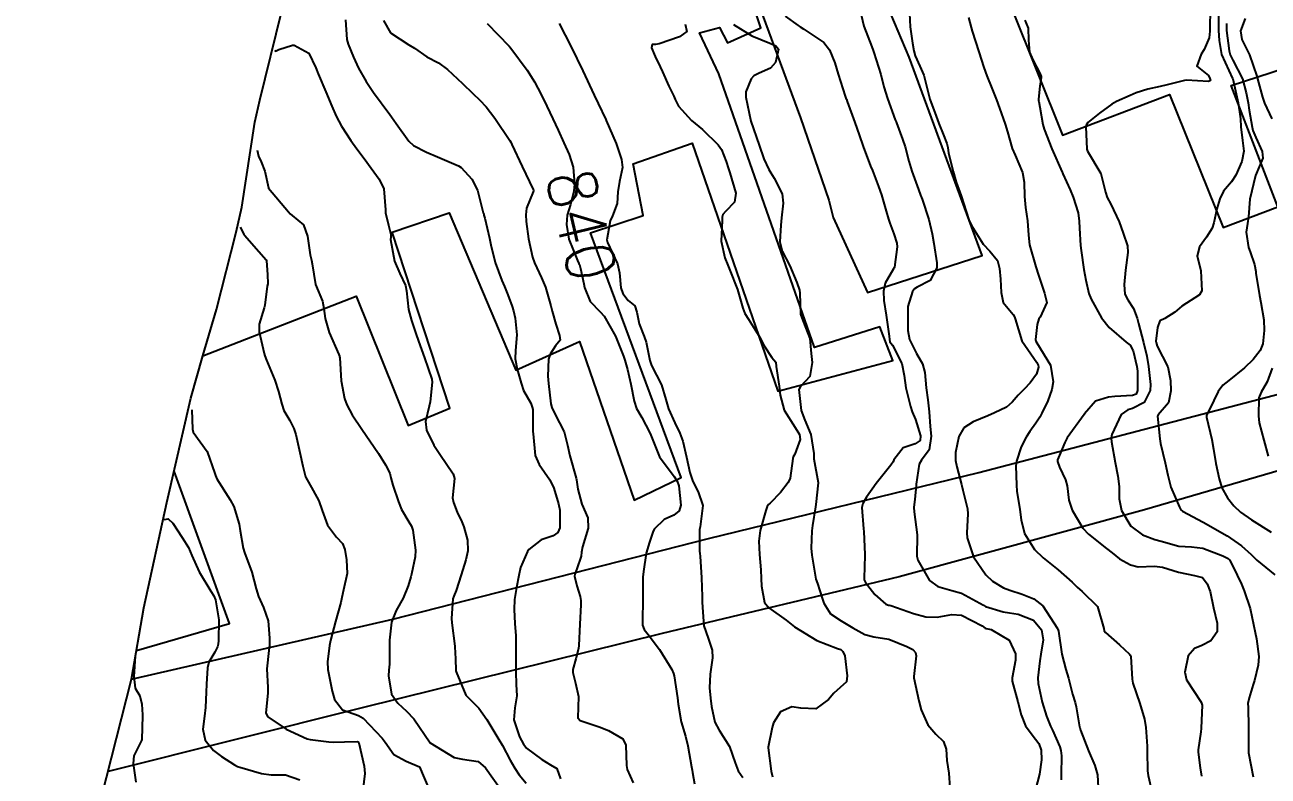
# Model space of a CAD drawing. Header units: metres. Extents: x 307586 to 320046, y 7427249 to 7434250.
# Drawn here: x 318699.3 to 318802.7, y 7429374.3 to 7429436.8 of the extents above; entities that cross this region are included whole.
import ezdxf
from ezdxf.enums import TextEntityAlignment as Align

# ---------------------------------------------------------------- set-up
doc = ezdxf.new("R2010")
doc.units = ezdxf.units.M
doc.header["$MEASUREMENT"] = 0
for name, color, linetype in [('Area', 45, 'Continuous'), ('Cotas', 45, 'Continuous'), ('Curvas de Nivel 1m', 11, 'Continuous'), ('Curvas de Nivel 5m', 15, 'Continuous'), ('Edificações', 30, 'Continuous'), ('Vias Primárias', 230, 'Continuous')]:
    doc.layers.add(name, color=color, linetype=linetype)
doc.styles.add('Style-STANDARD', font='STANDARD.shx')

msp = doc.modelspace()

# ---------------------------------------------------------------- linework, layer by layer
at = {"layer": 'Area'}
msp.add_polyline3d([(318699.34, 7429326.35, 845.84), (318700.26, 7429334.67, 848.67), (318700.64, 7429336.87, 848.39), (318701.17, 7429342.65, 848.93), (318701.38, 7429347.12, 849.29), (318701.58, 7429354.78, 849.63), (318702.94, 7429359.88, 851.38), (318703.01, 7429360.17, 852.07), (318703.66, 7429364.51, 851.07), (318708.21, 7429382.4, 847.55), (318709.23, 7429388.32, 849.96), (318711.14, 7429397.08, 846.24), (318713.14, 7429405.75, 845.92), (318714.12, 7429409.28, 845.94), (318715.28, 7429413.13, 847.58), (318716.9, 7429419.54, 847.11), (318717.36, 7429421.63, 846.94), (318718.46, 7429428.7, 846.98), (318718.88, 7429430.51, 845.83), (318720.68, 7429437.84, 845.06)], dxfattribs=at)
at = {"layer": 'Curvas de Nivel 1m', "flags": 128}
for points, elevation in [([(318762.53, 7429437.5), (318763.61, 7429436.73), (318763.76, 7429436.62), (318764.07, 7429436.42), (318765.74, 7429435.3), (318766.22, 7429434.7), (318766.64, 7429433.61), (318766.92, 7429432.69), (318767.52, 7429430.85), (318767.57, 7429430.68), (318767.61, 7429430.6), (318767.68, 7429430.4), (318768.31, 7429428.67), (318768.67, 7429427.65), (318769.02, 7429426.67), (318769.62, 7429425.04), (318769.77, 7429424.66), (318770.29, 7429423.34), (318770.52, 7429422.65), (318770.92, 7429421.29), (318771.11, 7429420.64), (318771.22, 7429420.3), (318771.55, 7429419.41), (318771.8, 7429418.63), (318771.83, 7429418.33), (318771.61, 7429416.63), (318771.58, 7429416.58), (318771.52, 7429416.51), (318770.84, 7429415.31), (318770.7, 7429414.64), (318770.73, 7429413.88), (318770.92, 7429412.64), (318771.18, 7429410.9), (318771.19, 7429410.63), (318771.23, 7429410.43), (318771.44, 7429410.15), (318772.21, 7429408.62), (318772.42, 7429407.62), (318772.54, 7429406.62), (318772.93, 7429405.06), (318773.09, 7429404.61), (318773.37, 7429403.98), (318773.78, 7429402.61), (318773.74, 7429402.22), (318773.34, 7429401.95), (318772.34, 7429401.62), (318771.56, 7429400.63), (318771.49, 7429400.46), (318771.32, 7429400.17), (318770.09, 7429398.65), (318769.29, 7429397.53), (318768.97, 7429396.98), (318768.91, 7429396.66), (318769.04, 7429394.88), (318769.06, 7429394.66), (318769.15, 7429392.75), (318769.15, 7429392.66), (318769.08, 7429390.78), (318769.09, 7429390.66), (318769.2, 7429390.42), (318769.97, 7429389.42), (318770.88, 7429388.63), (318771.1, 7429388.55), (318771.18, 7429388.53), (318771.3, 7429388.51), (318773.18, 7429387.86), (318774.21, 7429387.56), (318775.17, 7429387.54), (318776.37, 7429387.77), (318777.17, 7429387.7), (318778.89, 7429386.82), (318779.16, 7429386.62), (318779.22, 7429386.6), (318779.64, 7429386.53), (318781.15, 7429385.64), (318781.67, 7429384.5), (318781.68, 7429383.96), (318781.38, 7429382.51), (318781.39, 7429382.22), (318781.85, 7429380.5), (318782.14, 7429379.43), (318782.5, 7429378.5), (318783.06, 7429377.77), (318783.6, 7429377.04), (318783.79, 7429376.48), (318783.82, 7429375.69), (318783.66, 7429374.48), (318783.19, 7429372.68)], 836), ([(318772.87, 7429437.72), (318772.92, 7429436.62), (318773.11, 7429435.25), (318773.21, 7429434.62), (318773.32, 7429434.21), (318773.72, 7429433.34), (318774.04, 7429432.61), (318774.16, 7429432.15), (318774.56, 7429430.6), (318775.07, 7429429.2), (318775.3, 7429428.59), (318775.65, 7429427.7), (318775.97, 7429426.91), (318776.04, 7429426.58), (318776.11, 7429426.11), (318776.48, 7429424.58), (318776.74, 7429423.7), (318777.14, 7429422.57), (318777.57, 7429421.26), (318777.8, 7429420.56), (318778, 7429420.11), (318778.97, 7429418.55), (318779.54, 7429417.96), (318780.18, 7429417.18), (318780.34, 7429416.53), (318780.41, 7429415.63), (318780.48, 7429414.53), (318780.65, 7429413.69), (318781.47, 7429412.7), (318781.59, 7429412.51), (318781.63, 7429412.35), (318782.2, 7429410.5), (318783.43, 7429408.7), (318783.56, 7429408.49), (318783.58, 7429408.33), (318783.42, 7429407.75), (318782.88, 7429407.03), (318782.38, 7429406.5), (318781.9, 7429406), (318781.39, 7429405.41), (318780.91, 7429404.99), (318779.91, 7429404.53), (318779.37, 7429404.27), (318778.14, 7429403.78), (318777.36, 7429403.27), (318776.97, 7429402.57), (318776.68, 7429401.22), (318776.69, 7429400.57), (318776.79, 7429400.04), (318777.17, 7429398.56), (318777.2, 7429398.46), (318777.3, 7429398.1), (318777.67, 7429396.56), (318777.7, 7429396.13), (318777.63, 7429394.56), (318777.66, 7429394.14), (318778.18, 7429392.55), (318779.21, 7429391.05), (318779.77, 7429390.53), (318780.67, 7429389.99), (318781.2, 7429389.78), (318782.23, 7429389.46), (318783.19, 7429389.06), (318783.95, 7429388.48), (318785.16, 7429386.6), (318785.2, 7429386.51), (318785.22, 7429386.47), (318785.24, 7429386.39), (318785.52, 7429384.46), (318785.86, 7429383.2), (318786.08, 7429382.46), (318786.4, 7429381.14), (318786.62, 7429380.45), (318786.72, 7429380.09), (318787, 7429378.44), (318787.01, 7429378.38), (318787.06, 7429378.16), (318787.74, 7429376.43), (318788.26, 7429375.2), (318788.48, 7429374.43), (318788.57, 7429372.85)], 834), ([(318797.84, 7429438.26), (318797.83, 7429436.32), (318797.83, 7429436.25), (318797.75, 7429435.69), (318797.35, 7429434.72), (318797.11, 7429434.33), (318796.73, 7429433.34), (318797.72, 7429432.56), (318797.83, 7429432.32), (318797.87, 7429432.16), (318797.71, 7429432.07), (318795.89, 7429432.17), (318795.71, 7429432.15), (318794.27, 7429431.8), (318793.7, 7429431.65), (318792.67, 7429431.42), (318791.69, 7429431.12), (318791.19, 7429430.91), (318790.07, 7429430.42), (318789.68, 7429430.2), (318788.66, 7429429.44), (318787.67, 7429428.65), (318787.53, 7429428.44), (318787.51, 7429428.29), (318787.59, 7429426.44), (318787.64, 7429426.28), (318788.77, 7429424.43), (318789.15, 7429422.87), (318789.29, 7429422.42), (318789.58, 7429421.87), (318790.28, 7429420.41), (318790.61, 7429419.46), (318790.97, 7429418.4), (318791.01, 7429417.87), (318790.82, 7429416.4), (318790.71, 7429415.2), (318790.76, 7429414.4), (318791, 7429413.91), (318791.48, 7429413.19), (318791.79, 7429412.39), (318791.9, 7429411.95), (318792.31, 7429410.38), (318792.58, 7429409.23), (318792.72, 7429408.38), (318792.89, 7429406.89), (318792.86, 7429406.38), (318792.37, 7429405.4), (318791.38, 7429404.88), (318791, 7429404.78), (318790.44, 7429404.4), (318789.66, 7429402.72), (318789.61, 7429402.42), (318789.65, 7429402.11), (318789.95, 7429400.41), (318790.18, 7429399.27), (318790.27, 7429398.41), (318790.27, 7429397.38), (318790.48, 7429396.4), (318791.26, 7429395.1), (318792.21, 7429394.38), (318793.25, 7429394), (318793.77, 7429393.85), (318795.24, 7429393.45), (318796.3, 7429393.39), (318797.24, 7429393.29), (318798.89, 7429392.65), (318799.23, 7429392.48), (318799.34, 7429392.41), (318799.44, 7429392.3), (318799.73, 7429391.78), (318800.44, 7429390.28), (318800.66, 7429389.74), (318801.18, 7429388.27), (318801.58, 7429386.27), (318801.69, 7429385.73), (318801.88, 7429384.26), (318801.84, 7429383.55), (318801.53, 7429382.27), (318801.43, 7429381.95), (318801.09, 7429380.85), (318800.98, 7429380.37), (318800.98, 7429380.27), (318800.99, 7429380.18), (318801.03, 7429378.27), (318801.03, 7429378.24), (318801.04, 7429376.27), (318801.41, 7429374.27)], 831), ([(318726, 7429437.19), (318726.11, 7429435.56), (318726.2, 7429435.18), (318726.65, 7429434.1), (318727.08, 7429433.17), (318727.7, 7429432.07), (318728.31, 7429431.15), (318729.66, 7429429.33), (318729.8, 7429429.14), (318730.2, 7429428.59), (318731.25, 7429427.12), (318731.63, 7429426.76), (318732.73, 7429426.21), (318733.62, 7429425.8), (318735.39, 7429425.07), (318735.61, 7429424.92), (318736.49, 7429423.95), (318736.97, 7429423.05), (318737.44, 7429421.16), (318737.47, 7429421.04), (318737.49, 7429420.97), (318737.56, 7429420.71), (318737.96, 7429419.04), (318738.06, 7429418.5), (318738.43, 7429417.03), (318738.98, 7429415.54), (318739.2, 7429415.02), (318739.49, 7429414.35), (318739.85, 7429413.38), (318739.95, 7429413.01), (318740.08, 7429412.4), (318740.23, 7429411.01), (318740.12, 7429409.7), (318740.08, 7429409.01), (318740.25, 7429408.17), (318740.58, 7429407), (318740.77, 7429406.38), (318741.38, 7429405.33), (318741.51, 7429404.99), (318741.55, 7429404.81), (318741.56, 7429402.99), (318741.57, 7429402.77), (318741.75, 7429400.99), (318742.08, 7429400.22), (318742.97, 7429398.97), (318743.29, 7429398.27), (318743.68, 7429396.97), (318743.79, 7429396.45), (318743.8, 7429394.96), (318743.63, 7429394.58), (318743.25, 7429394.31), (318742.25, 7429393.97), (318741.23, 7429393.17), (318741.11, 7429392.99), (318740.54, 7429391.68), (318740.38, 7429391), (318740.2, 7429390.01), (318740.03, 7429389.01), (318740, 7429388.18), (318740.06, 7429387.01), (318740.13, 7429385.99), (318740.14, 7429385), (318740.15, 7429384.03), (318740.13, 7429383), (318740.16, 7429381.94), (318740.23, 7429381), (318740.07, 7429380), (318739.98, 7429379.01), (318740.45, 7429377.59), (318740.79, 7429376.99), (318740.88, 7429376.84), (318741.03, 7429376.66), (318742.29, 7429375.71), (318743.02, 7429375.28), (318743.55, 7429374.96), (318743.86, 7429374.11)], 842), ([(318729.14, 7429437.15), (318729.74, 7429436.11), (318731.26, 7429435.12), (318731.73, 7429434.84), (318732.74, 7429434.12), (318733.72, 7429433.61), (318734.45, 7429433.08), (318735.7, 7429431.9), (318736.57, 7429431.06), (318737.14, 7429430.51), (318737.67, 7429429.96), (318738.41, 7429429.03), (318739.64, 7429427.18), (318739.72, 7429427.02), (318739.81, 7429426.84), (318740.68, 7429425.01), (318741.59, 7429423.09), (318741.62, 7429423.03), (318741.63, 7429423), (318741.62, 7429422.98), (318741.59, 7429422.9), (318741.04, 7429421.53), (318740.96, 7429421), (318741, 7429420.44), (318741.19, 7429419), (318741.52, 7429417.47), (318741.69, 7429416.99), (318742.28, 7429415.76), (318742.6, 7429414.98), (318743.05, 7429413.41), (318743.15, 7429412.97), (318743.46, 7429411.89), (318743.78, 7429410.97), (318743.83, 7429410.57), (318743.43, 7429410.11), (318743, 7429409.41), (318742.86, 7429408.98), (318742.8, 7429407.58), (318742.87, 7429406.98), (318743.06, 7429405.29), (318743.13, 7429404.97), (318743.37, 7429404.45), (318744.17, 7429402.96), (318744.45, 7429401.84), (318744.63, 7429400.96), (318745.16, 7429399.1), (318745.19, 7429398.95), (318745.29, 7429398.17), (318745.64, 7429396.94), (318746.14, 7429395.81), (318746.16, 7429394.94), (318745.69, 7429393.4), (318745.6, 7429392.94), (318745.57, 7429392.6), (318745.21, 7429391.57), (318745.04, 7429391.11), (318745.02, 7429390.95), (318745.2, 7429390.16), (318745.49, 7429389.25), (318745.54, 7429388.94), (318745.55, 7429388.58), (318745.47, 7429386.95), (318745.39, 7429385.2), (318745.35, 7429384.95), (318745.12, 7429384.07), (318744.89, 7429383.18), (318744.89, 7429382.95), (318745.1, 7429382.06), (318745.34, 7429380.95), (318745.3, 7429379.18), (318745.48, 7429378.94), (318747.06, 7429378.42), (318747.83, 7429378.13), (318749.04, 7429377.42), (318749.29, 7429376.9), (318749.33, 7429375.21), (318749.4, 7429374.89), (318749.88, 7429373.76)], 841), ([(318743.75, 7429436.89), (318744.74, 7429434.96), (318745.71, 7429432.95), (318746.66, 7429430.94), (318746.99, 7429430.25), (318747.62, 7429428.92), (318747.66, 7429428.83), (318748.47, 7429426.91), (318748.93, 7429425.6), (318749.01, 7429424.91), (318748.76, 7429423.75), (318748.63, 7429422.91), (318748.56, 7429421.93), (318748.17, 7429420.91), (318747.99, 7429420.49), (318747.7, 7429418.92), (318747.77, 7429418.69), (318748.58, 7429416.91), (318748.75, 7429416.16), (318748.86, 7429414.91), (318749.03, 7429414.44), (318749.48, 7429413.87), (318750.02, 7429413.43), (318750.21, 7429412.89), (318750.4, 7429411.94), (318750.82, 7429410.88), (318750.97, 7429410.41), (318751.28, 7429408.87), (318751.42, 7429408.46), (318752.24, 7429406.86), (318752.61, 7429405.63), (318752.84, 7429404.86), (318753.36, 7429403.7), (318753.78, 7429402.85), (318754.02, 7429402.17), (318754.33, 7429400.84), (318754.59, 7429399.56), (318754.85, 7429398.83), (318755.29, 7429397.96), (318755.68, 7429396.82), (318755.46, 7429395.04), (318755.42, 7429394.83), (318755.42, 7429393.02), (318755.43, 7429392.83), (318755.45, 7429392.61), (318755.56, 7429390.82), (318755.63, 7429389.27), (318755.64, 7429388.82), (318755.65, 7429388.35), (318755.77, 7429386.82), (318756.12, 7429385.79), (318756.46, 7429384.81), (318756.48, 7429384.17), (318756.29, 7429382.81), (318756.25, 7429381.66), (318756.32, 7429380.81), (318756.4, 7429380.13), (318756.69, 7429378.81), (318757.05, 7429378.16), (318757.91, 7429376.79), (318758.36, 7429375.44), (318758.61, 7429374.78), (318759.01, 7429374.21)], 839), ([(318754.21, 7429436.85), (318754.35, 7429436.24), (318753.74, 7429435.78), (318752.05, 7429435.19), (318751.74, 7429435.15), (318751.46, 7429435.16), (318751.43, 7429434.88), (318751.73, 7429434.16), (318752.13, 7429433.29), (318752.32, 7429432.87), (318752.87, 7429431.69), (318753.26, 7429430.86), (318753.39, 7429430.57), (318753.67, 7429430.03), (318754.74, 7429428.84), (318755.65, 7429428.08), (318756.96, 7429426.81), (318757.23, 7429426.41), (318757.62, 7429425.42), (318757.81, 7429424.8), (318757.92, 7429424.48), (318758.43, 7429422.79), (318758.32, 7429422.05), (318757.57, 7429421.26), (318757.35, 7429421.02), (318757.3, 7429420.8), (318757.28, 7429420.52), (318757.22, 7429418.8), (318757.52, 7429417.42), (318757.75, 7429416.8), (318757.92, 7429416.39), (318758.56, 7429414.79), (318759.02, 7429413.24), (318759.17, 7429412.78), (318759.47, 7429412.31), (318760.46, 7429410.76), (318760.78, 7429410.1), (318761.43, 7429409.14), (318761.75, 7429408.75), (318761.79, 7429408.38), (318762.03, 7429406.74), (318762.12, 7429406.01), (318762.44, 7429404.74), (318763.36, 7429403.32), (318763.72, 7429402.73), (318763.76, 7429402.31), (318763.33, 7429401.09), (318763.2, 7429400.86), (318763.15, 7429400.73), (318762.93, 7429399.11), (318762.78, 7429398.74), (318762.14, 7429397.9), (318761.28, 7429397.03), (318761.13, 7429396.9), (318761.03, 7429396.75), (318760.93, 7429396.41), (318760.45, 7429394.76), (318760.33, 7429393.85), (318760.38, 7429392.76), (318760.51, 7429391.47), (318760.54, 7429390.76), (318760.55, 7429390.11), (318760.82, 7429388.76), (318761.18, 7429388.33), (318762.62, 7429387.28), (318763.15, 7429386.85), (318763.31, 7429386.73), (318765.15, 7429385.6), (318766.88, 7429384.94), (318767.14, 7429384.85), (318767.33, 7429384.68), (318767.49, 7429384.32), (318767.69, 7429382.67), (318767.61, 7429382.17), (318767.1, 7429381.69), (318766.56, 7429381.22), (318766.13, 7429380.69), (318765.08, 7429379.92), (318763.83, 7429379.97), (318763.08, 7429380.09), (318762.15, 7429379.66), (318761.56, 7429378.75), (318761.44, 7429378.36), (318761.1, 7429376.75), (318761.1, 7429376.68), (318761.37, 7429374.75), (318761.48, 7429374.28)], 838), ([(318758.23, 7429436.8), (318759.75, 7429435.88), (318761.25, 7429435.25), (318761.74, 7429435.03), (318761.96, 7429434.76), (318761.72, 7429433.66), (318761.3, 7429433.18), (318760.37, 7429432.77), (318759.93, 7429432.55), (318759.71, 7429432.3), (318759.26, 7429431.22), (318759.27, 7429430.78), (318759.66, 7429428.78), (318760.37, 7429426.77), (318760.76, 7429425.63), (318761.18, 7429424.76), (318761.34, 7429424.48), (318761.61, 7429424.04), (318762.28, 7429422.74), (318762.35, 7429421.97), (318762.22, 7429420.74), (318762.17, 7429420.13), (318762.07, 7429418.74), (318762.29, 7429417.98), (318762.92, 7429416.74), (318763.5, 7429415.36), (318763.72, 7429414.73), (318763.74, 7429414.47), (318763.79, 7429412.73), (318764, 7429412.19), (318764.58, 7429410.72), (318764.7, 7429409.45), (318764.76, 7429408.72), (318764.57, 7429407.56), (318763.8, 7429406.73), (318763.65, 7429406.47), (318763.85, 7429404.73), (318764.15, 7429403.93), (318764.65, 7429402.72), (318764.9, 7429401.14), (318764.92, 7429400.71), (318765.28, 7429398.73), (318765.28, 7429398.71), (318765.08, 7429396.92), (318765.05, 7429396.71), (318764.8, 7429395.17), (318764.75, 7429394.72), (318764.68, 7429393.27), (318764.74, 7429392.71), (318765.04, 7429390.88), (318765.08, 7429390.71), (318765.2, 7429390.34), (318765.61, 7429389.12), (318765.74, 7429388.7), (318766.29, 7429387.81), (318767.17, 7429387.23), (318768.14, 7429386.67), (318769.15, 7429386.09), (318769.89, 7429385.91), (318771.15, 7429385.71), (318772.65, 7429385.1), (318773.14, 7429384.85), (318773.35, 7429384.61), (318773.42, 7429384.32), (318773.21, 7429382.61), (318773.22, 7429382.5), (318773.63, 7429380.6), (318773.83, 7429379.85), (318774.39, 7429378.6), (318775.06, 7429377.83), (318775.68, 7429377.21), (318775.91, 7429376.58), (318775.97, 7429375.63), (318776.13, 7429374.57), (318776.22, 7429373.35)], 837), ([(318777.77, 7429437.4), (318777.97, 7429436.56), (318778.06, 7429436.25), (318778.61, 7429434.55), (318779.03, 7429433.24), (318779.28, 7429432.54), (318779.7, 7429431.52), (318780.1, 7429430.54), (318780.35, 7429429.86), (318780.82, 7429428.53), (318781.01, 7429427.88), (318781.4, 7429426.51), (318781.63, 7429425.96), (318782.25, 7429424.5), (318782.4, 7429423.71), (318782.41, 7429422.5), (318782.49, 7429421.59), (318782.66, 7429420.5), (318782.75, 7429419.3), (318782.84, 7429418.5), (318783.36, 7429416.66), (318783.41, 7429416.49), (318783.52, 7429416.15), (318784.09, 7429414.48), (318784.28, 7429413.69), (318783.73, 7429412.49), (318783.61, 7429412.35), (318783.46, 7429411.87), (318783.32, 7429410.62), (318783.35, 7429410.49), (318783.44, 7429410.35), (318784.59, 7429408.48), (318784.79, 7429407.1), (318784.68, 7429406.48), (318784.35, 7429405.52), (318783.85, 7429404.49), (318783.68, 7429404.17), (318783.36, 7429403.67), (318782.86, 7429402.99), (318782.55, 7429402.5), (318782.14, 7429401.7), (318781.74, 7429400.51), (318781.69, 7429400.13), (318781.74, 7429398.51), (318781.78, 7429398.03), (318782.03, 7429396.5), (318782.14, 7429395.63), (318782.41, 7429394.5), (318783.24, 7429393.16), (318783.97, 7429392.48), (318785.22, 7429391.49), (318786.38, 7429390.45), (318786.79, 7429390.04), (318787.2, 7429389.67), (318788.47, 7429388.43), (318789, 7429386.59), (318789.05, 7429386.42), (318789.16, 7429386.27), (318790.3, 7429385.25), (318791.13, 7429384.48), (318791.2, 7429384.39), (318791.24, 7429384.28), (318791.36, 7429382.39), (318791.43, 7429382.06), (318791.99, 7429380.38), (318792.39, 7429379.06), (318792.5, 7429378.38), (318792.6, 7429376.82), (318792.62, 7429376.37), (318792.63, 7429374.76), (318792.69, 7429374.37), (318793, 7429373.04)], 833), ([(318782.44, 7429437.18), (318782.71, 7429436.51), (318782.75, 7429435.5), (318782.84, 7429434.5), (318783.1, 7429433.88), (318783.72, 7429432.71), (318783.8, 7429432.49), (318783.81, 7429432.39), (318783.7, 7429431.68), (318783.57, 7429430.6), (318783.59, 7429430.49), (318783.6, 7429430.41), (318783.68, 7429429.94), (318783.94, 7429428.49), (318784.05, 7429428.1), (318784.68, 7429426.48), (318785.55, 7429424.54), (318785.58, 7429424.47), (318785.61, 7429424.4), (318786.21, 7429423.07), (318786.46, 7429422.46), (318786.88, 7429421.14), (318786.97, 7429420.45), (318786.98, 7429419.87), (318787.07, 7429418.45), (318787.12, 7429418.03), (318787.36, 7429416.44), (318787.51, 7429415.56), (318787.77, 7429414.44), (318787.96, 7429413.97), (318788.82, 7429412.43), (318789.46, 7429411.63), (318790.87, 7429410.4), (318791.19, 7429410.15), (318791.44, 7429409.68), (318791.76, 7429408.39), (318791.8, 7429408), (318791.82, 7429406.39), (318791.7, 7429406.08), (318791.4, 7429405.96), (318789.92, 7429405.89), (318789.39, 7429405.84), (318788.32, 7429405.5), (318787.4, 7429404.44), (318787.39, 7429404.42), (318787.37, 7429404.39), (318785.97, 7429402.46), (318785.76, 7429402.06), (318785.33, 7429401), (318785.17, 7429400.62), (318785.16, 7429400.47), (318785.32, 7429400), (318785.82, 7429398.97), (318785.96, 7429398.46), (318786.11, 7429397.28), (318786.37, 7429396.45), (318787.26, 7429394.94), (318787.73, 7429394.44), (318789.24, 7429393.25), (318789.71, 7429392.89), (318790.32, 7429392.4), (318791.23, 7429391.88), (318791.87, 7429391.74), (318793.22, 7429391.79), (318793.89, 7429391.7), (318795.22, 7429391.29), (318796.53, 7429391.01), (318797.21, 7429390.83), (318797.59, 7429390.32), (318797.84, 7429389.67), (318798.13, 7429388.31), (318798.42, 7429387.05), (318798.43, 7429386.31), (318797.89, 7429385.57), (318797.15, 7429385.2), (318796.54, 7429384.93), (318796.03, 7429384.34), (318795.73, 7429382.96), (318795.89, 7429382.34), (318797.09, 7429380.49), (318797.16, 7429380.32), (318797.18, 7429380.22), (318797.11, 7429378.32), (318797.1, 7429378.28), (318797.06, 7429378), (318796.85, 7429376.52), (318796.85, 7429376.32), (318797.02, 7429375.02), (318797.12, 7429374.32)], 832), ([(318799.2, 7429436.88), (318799.19, 7429436.31), (318799.43, 7429434.61), (318799.51, 7429434.3), (318799.73, 7429433.84), (318800.54, 7429432.29), (318800.85, 7429431.14), (318800.99, 7429430.29), (318801.09, 7429429.7), (318801.34, 7429428.27), (318801.4, 7429428.01), (318801.65, 7429427.42), (318802.16, 7429426.26), (318802.21, 7429425.69), (318801.61, 7429424.27), (318801.15, 7429422.28), (318801.03, 7429420.82), (318800.95, 7429420.28), (318800.84, 7429419.56), (318801.04, 7429418.28), (318801.18, 7429417.92), (318801.53, 7429416.85), (318801.63, 7429416.27), (318801.65, 7429416.14), (318801.94, 7429414.27), (318802.06, 7429413.69), (318802.31, 7429412.26), (318802.34, 7429411.38), (318802.23, 7429410.26), (318802.01, 7429409.7), (318801.43, 7429408.97), (318800.71, 7429408.28), (318799.41, 7429407.22), (318798.89, 7429406.82), (318798.5, 7429406.31), (318798.15, 7429405.56), (318797.54, 7429404.32), (318797.53, 7429404.16), (318797.99, 7429402.31), (318798.13, 7429401.52), (318798.33, 7429400.31), (318798.58, 7429399.04), (318798.81, 7429398.3), (318799.29, 7429397.45), (318799.8, 7429396.81), (318800.36, 7429396.28), (318801.27, 7429395.63), (318802.91, 7429394.6)], 829), ([(318800.76, 7429437.31), (318800.36, 7429436.29), (318800.48, 7429435.57), (318801.12, 7429434.29), (318801.72, 7429432.52), (318801.77, 7429432.34), (318801.79, 7429432.28), (318802.19, 7429430.77), (318802.36, 7429430.27), (318802.96, 7429428.97)], 828), ([(318720.08, 7429434.66), (318720.17, 7429434.59), (318720.46, 7429434.72), (318721.58, 7429435.09), (318721.73, 7429435.09), (318722.94, 7429434.43), (318723.53, 7429433.21), (318723.71, 7429432.7), (318724.35, 7429431.2), (318724.86, 7429430.01), (318725.22, 7429429.19), (318725.65, 7429428.37), (318726.43, 7429427.18), (318726.94, 7429426.48), (318727.62, 7429425.55), (318727.91, 7429425.16), (318728.79, 7429423.96), (318729.18, 7429423.14), (318729.3, 7429421.41), (318729.32, 7429421.14), (318729.55, 7429420.12), (318729.75, 7429419.35), (318729.75, 7429419.14), (318729.74, 7429418.93), (318730.07, 7429417.13), (318730.49, 7429416.11), (318730.96, 7429415.12), (318731.05, 7429414.68), (318731.22, 7429413.11), (318731.46, 7429412.19), (318731.84, 7429411.11), (318732.05, 7429410.49), (318732.54, 7429409.1), (318733.16, 7429407.33), (318733.19, 7429407.09), (318733.02, 7429405.45), (318732.94, 7429405.09), (318732.63, 7429403.82), (318732.73, 7429403.1), (318733.33, 7429401.83), (318733.82, 7429401.08), (318734.93, 7429399.45), (318735.05, 7429399.07), (318734.88, 7429397.47), (318734.95, 7429397.07), (318735.26, 7429396.28), (318735.66, 7429395.47), (318735.82, 7429395.06), (318736.13, 7429393.94), (318736.15, 7429393.06), (318735.98, 7429392.3), (318735.61, 7429391.06), (318735.19, 7429389.76), (318734.98, 7429389.28), (318734.9, 7429389.07), (318734.81, 7429387.43), (318734.82, 7429387.07), (318735.07, 7429385.13), (318735.08, 7429385.07), (318735.12, 7429384.08), (318735.16, 7429383.11), (318735.17, 7429383.07), (318735.19, 7429382.99), (318735.98, 7429381.06), (318736.53, 7429380.5), (318737.07, 7429379.99), (318737.72, 7429379.03), (318738.81, 7429377.24), (318738.96, 7429377.02), (318739.03, 7429376.88), (318739.67, 7429375.66), (318740.05, 7429375), (318740.43, 7429374.43), (318741, 7429373.74)], 843), ([(318718.64, 7429426.36), (318718.77, 7429425.87), (318718.98, 7429425.38), (318719.28, 7429424.61), (318719.58, 7429423.24), (318719.59, 7429423.2), (318721.26, 7429421.24), (318721.4, 7429421.08), (318721.56, 7429420.94), (318722.5, 7429420.17), (318722.83, 7429419.22), (318723.06, 7429417.67), (318723.15, 7429417.21), (318723.21, 7429416.91), (318723.49, 7429415.21), (318724.08, 7429413.81), (318724.2, 7429413.2), (318724.29, 7429412.38), (318724.62, 7429411.2), (318725.42, 7429409.37), (318725.48, 7429409.25), (318725.5, 7429409.19), (318725.51, 7429409.1), (318725.62, 7429407.19), (318725.91, 7429405.71), (318726.1, 7429405.18), (318726.55, 7429404.36), (318727.35, 7429403.16), (318728.73, 7429401.15), (318729.31, 7429400.21), (318729.67, 7429399.5), (318729.76, 7429399.13), (318729.92, 7429398.51), (318730.4, 7429397.12), (318730.65, 7429396.5), (318731.26, 7429395.47), (318731.48, 7429395.11), (318731.58, 7429394.78), (318731.81, 7429393.1), (318731.77, 7429392.56), (318731.47, 7429391.11), (318731.42, 7429390.89), (318731.19, 7429390.16), (318730.77, 7429389.12), (318730.19, 7429388.1), (318729.8, 7429387.13), (318729.64, 7429385.64), (318729.65, 7429385.13), (318729.63, 7429383.64), (318729.59, 7429383.13), (318729.57, 7429382.67), (318729.82, 7429381.13), (318730.34, 7429380.39), (318731.07, 7429379.73), (318731.66, 7429379.1), (318733.03, 7429377.09), (318735.02, 7429375.89), (318735.7, 7429375.74), (318737.02, 7429375.54), (318737.61, 7429375.03), (318738.99, 7429373.1)], 844), ([(318802.99, 7429408.25), (318802.57, 7429407.1), (318802.09, 7429406.26), (318801.89, 7429405.77), (318801.85, 7429404.27), (318801.92, 7429403.71), (318802.31, 7429402.26), (318802.67, 7429400.92)], 828), ([(318713.23, 7429404.79), (318713.28, 7429403.16), (318713.34, 7429402.91), (318714.5, 7429401.32), (318715.13, 7429399.49), (318715.19, 7429399.31), (318715.3, 7429399.04), (318716.39, 7429397.29), (318716.71, 7429396.73), (318717.15, 7429395.28), (318717.24, 7429394.73), (318717.47, 7429393.28), (318717.59, 7429392.91), (318718.19, 7429391.27), (318718.56, 7429389.9), (318718.75, 7429389.26), (318719.17, 7429388.36), (318719.55, 7429387.25), (318719.68, 7429385.79), (318719.66, 7429385.25), (318719.61, 7429384.77), (318719.45, 7429383.25), (318719.52, 7429381.69), (318719.52, 7429381.25), (318719.37, 7429379.56), (318719.53, 7429379.25), (318721.05, 7429378.22), (318722.81, 7429377.43), (318723.04, 7429377.38), (318724.6, 7429377.19), (318725.03, 7429377.16), (318725.91, 7429377.18), (318726.99, 7429377.2), (318727.03, 7429377.19), (318727.07, 7429377.16), (318727.1, 7429377.09), (318727.55, 7429375.15), (318727.6, 7429374.56), (318727.44, 7429373.16)], 846), ([(318710.91, 7429395.67), (318711.26, 7429395.73), (318711.65, 7429395.35), (318712.42, 7429394.16), (318712.93, 7429393.33), (318713.22, 7429392.68), (318713.82, 7429391.32), (318714.8, 7429389.7), (318715.05, 7429389.31), (318715.18, 7429388.97), (318715.45, 7429387.31), (318715.42, 7429385.59), (318715.4, 7429385.31), (318715.35, 7429385.08), (318715.12, 7429384.64), (318714.64, 7429383.79), (318714.51, 7429383.32), (318714.44, 7429381.96), (318714.41, 7429381.32), (318714.35, 7429380.04), (318714.28, 7429379.32), (318714.12, 7429378.24), (318714.32, 7429377.32), (318715.02, 7429376.45), (318715.69, 7429375.97), (318716.75, 7429375.28), (318717.01, 7429375.14), (318717.21, 7429375.08), (318719, 7429374.55), (318719.81, 7429374.44), (318721, 7429374.43), (318722.19, 7429374.02)], 847), ([(318708.5, 7429384.31), (318708.41, 7429382.62), (318708.5, 7429381.64), (318708.89, 7429381.01), (318709.07, 7429380.32), (318709.11, 7429379.43), (318709.11, 7429379.38), (318709.11, 7429379.33), (318709.06, 7429377.38), (318709.03, 7429377.3), (318708.39, 7429376.01), (318708.34, 7429375.39), (318708.55, 7429373.82)], 848)]:
    msp.add_lwpolyline(points, dxfattribs=dict(at, elevation=elevation))
at = {"layer": 'Curvas de Nivel 5m', "flags": 128}
for points, elevation in [([(318768.83, 7429437.61), (318769.05, 7429436.67), (318769.74, 7429434.94), (318769.84, 7429434.66), (318769.9, 7429434.49), (318770.47, 7429432.65), (318770.73, 7429431.62), (318771.02, 7429430.65), (318771.67, 7429428.89), (318771.74, 7429428.71), (318771.77, 7429428.64), (318772.29, 7429427.27), (318772.49, 7429426.63), (318772.81, 7429425.44), (318773.06, 7429424.62), (318773.6, 7429423.1), (318773.78, 7429422.61), (318773.91, 7429422.29), (318774.46, 7429420.6), (318774.73, 7429419.42), (318774.89, 7429418.6), (318775.13, 7429416.99), (318775.12, 7429416.59), (318774.58, 7429415.53), (318773.5, 7429414.97), (318773.27, 7429414.84), (318773.1, 7429414.61), (318772.73, 7429413.37), (318772.71, 7429412.62), (318772.71, 7429411.36), (318772.85, 7429410.62), (318773.43, 7429409.47), (318773.94, 7429408.6), (318774.14, 7429407.88), (318774.25, 7429406.6), (318774.37, 7429405.62), (318774.49, 7429404.6), (318774.58, 7429403.38), (318774.65, 7429402.6), (318774.48, 7429401.46), (318773.86, 7429400.6), (318773.65, 7429400.27), (318773.42, 7429398.61), (318773.4, 7429398.51), (318773.29, 7429397.33), (318773.22, 7429396.68), (318773.22, 7429396.61), (318773.27, 7429396.08), (318773.47, 7429394.61), (318773.49, 7429394.37), (318773.48, 7429392.61), (318773.54, 7429392.29), (318774.52, 7429390.6), (318775.2, 7429390.1), (318776.38, 7429389.76), (318777.19, 7429389.53), (318779, 7429388.54), (318779.18, 7429388.44), (318780.64, 7429387.98), (318781.18, 7429387.89), (318781.89, 7429387.79), (318783.17, 7429387.29), (318783.84, 7429386.48), (318783.97, 7429385.66), (318783.77, 7429384.48), (318783.69, 7429383.92), (318783.53, 7429382.49), (318783.55, 7429382.04), (318783.88, 7429380.48), (318784.25, 7429379.3), (318784.59, 7429378.47), (318784.74, 7429378.15), (318785.05, 7429377.45), (318785.35, 7429376.76), (318785.44, 7429376.46), (318785.49, 7429376.01), (318785.45, 7429374.46), (318785.45, 7429374.01)], 835), ([(318798.55, 7429437.54), (318798.54, 7429436.31), (318798.58, 7429435.48), (318798.79, 7429434.31), (318799.71, 7429432.33), (318799.73, 7429432.3), (318799.74, 7429432.28), (318800.18, 7429430.3), (318800.36, 7429428.98), (318800.4, 7429428.29), (318800.52, 7429427.16), (318800.63, 7429426.29), (318800.49, 7429425.43), (318799.97, 7429424.29), (318799.61, 7429423.73), (318798.95, 7429422.95), (318798.65, 7429422.31), (318798.41, 7429421.48), (318798.14, 7429420.31), (318798, 7429419.87), (318797.55, 7429419.14), (318796.96, 7429418.33), (318796.77, 7429417.57), (318797.07, 7429416.33), (318797.16, 7429414.66), (318796.97, 7429414.33), (318795.48, 7429413.39), (318794.92, 7429412.91), (318794.07, 7429412.36), (318793.66, 7429412.18), (318793.46, 7429411.62), (318793.33, 7429410.48), (318793.35, 7429410.37), (318793.44, 7429410.07), (318794.33, 7429408.36), (318794.55, 7429407.22), (318794.59, 7429406.36), (318794.37, 7429405.37), (318793.53, 7429404.37), (318793.48, 7429404.26), (318793.67, 7429402.37), (318793.73, 7429401.98), (318794.11, 7429400.36), (318794.33, 7429399.35), (318794.59, 7429398.36), (318795.29, 7429396.7), (318795.41, 7429396.47), (318795.56, 7429396.35), (318797.27, 7429395.44), (318799.25, 7429394.3), (318800.44, 7429393.47), (318801.24, 7429392.74), (318801.72, 7429392.27), (318803.22, 7429391.06)], 830), ([(318737.75, 7429436.9), (318739.59, 7429435.02), (318739.73, 7429434.85), (318741.08, 7429433.01), (318741.7, 7429432.03), (318742.25, 7429430.99), (318742.72, 7429430.03), (318743.21, 7429428.98), (318743.65, 7429428.02), (318744.13, 7429426.97), (318744.58, 7429426), (318744.92, 7429424.96), (318745.02, 7429423.53), (318744.97, 7429422.96), (318744.68, 7429421.86), (318744.42, 7429420.96), (318744.34, 7429420.18), (318744.54, 7429418.96), (318745.27, 7429417.2), (318745.39, 7429416.95), (318745.42, 7429416.86), (318745.51, 7429416.52), (318745.79, 7429415.24), (318745.85, 7429414.94), (318746.32, 7429413.78), (318747.14, 7429412.92), (318747.47, 7429412.57), (318748.42, 7429410.91), (318749.08, 7429409.25), (318749.19, 7429408.9), (318749.41, 7429408.12), (318749.71, 7429406.9), (318749.97, 7429405.49), (318750.18, 7429404.89), (318750.61, 7429404.13), (318751.28, 7429402.87), (318751.35, 7429402.67), (318752.09, 7429400.86), (318753.31, 7429399.23), (318753.55, 7429398.85), (318753.68, 7429398.47), (318753.86, 7429396.84), (318753.73, 7429396.39), (318753.26, 7429396.03), (318752.47, 7429395.65), (318751.65, 7429394.87), (318751.52, 7429394.6), (318751.24, 7429393.79), (318750.98, 7429392.87), (318750.74, 7429391.35), (318750.7, 7429390.88), (318750.7, 7429390.38), (318750.69, 7429388.88), (318750.67, 7429387.37), (318750.67, 7429386.88), (318750.8, 7429386.53), (318751.15, 7429386.09), (318752.08, 7429384.86), (318753.12, 7429383.19), (318753.25, 7429382.85), (318753.29, 7429382.67), (318753.57, 7429380.85), (318753.63, 7429380.3), (318753.88, 7429378.84), (318754.23, 7429377.66), (318754.45, 7429376.84), (318754.75, 7429375.1), (318754.79, 7429374.83), (318754.82, 7429374.64), (318755, 7429373.69)], 840), ([(318717.22, 7429419.97), (318717.54, 7429419.38), (318717.61, 7429419.28), (318718.18, 7429418.63), (318719.4, 7429417.26), (318719.43, 7429417.18), (318719.5, 7429415.99), (318719.53, 7429415.29), (318719.53, 7429415.26), (318719.49, 7429415.06), (318719.27, 7429413.47), (318719.23, 7429413.26), (318718.82, 7429411.9), (318718.8, 7429411.27), (318719.23, 7429409.45), (318719.29, 7429409.26), (318719.42, 7429408.9), (318720.11, 7429407.25), (318720.43, 7429406.29), (318720.69, 7429405.24), (318720.86, 7429404.73), (318721.36, 7429403.89), (318721.7, 7429403.23), (318721.85, 7429402.72), (318722.2, 7429401.22), (318722.43, 7429400.1), (318722.66, 7429399.22), (318723.29, 7429398.07), (318723.78, 7429397.2), (318724.05, 7429396.41), (318724.5, 7429395.2), (318725.24, 7429394.19), (318725.73, 7429393.68), (318725.93, 7429393.18), (318726.08, 7429392.32), (318726.13, 7429391.18), (318725.83, 7429389.82), (318725.68, 7429389.18), (318725.61, 7429388.75), (318725.15, 7429387.19), (318724.74, 7429385.59), (318724.65, 7429385.19), (318724.48, 7429383.84), (318724.52, 7429383.2), (318724.89, 7429381.39), (318724.94, 7429381.19), (318725.08, 7429380.71), (318725.73, 7429379.84), (318727.07, 7429379.38), (318727.45, 7429379.16), (318729.04, 7429377.48), (318729.27, 7429377.14), (318730.01, 7429376.12), (318731.02, 7429375.56), (318732.13, 7429375.1), (318732.99, 7429373.09)], 845)]:
    msp.add_lwpolyline(points, dxfattribs=dict(at, elevation=elevation))
at = {"layer": 'Edificações'}
for points in [[(318779.23, 7429443.45), (318785.56, 7429427.61), (318794.46, 7429430.99), (318798.93, 7429419.93), (318803.46, 7429421.65), (318799.6, 7429431.75), (318805.12, 7429433.54), (318800.99, 7429445.93)], [(318760.41, 7429438.2), (318763.79, 7429429.04), (318766.16, 7429422.22), (318766.52, 7429420.77), (318769.37, 7429414.52), (318778.89, 7429417.62), (318772.84, 7429434.09), (318770.4, 7429439.89)]]:
    msp.add_lwpolyline(points, dxfattribs=at)
for points, elevation in [([(318714.12, 7429409.28), (318726.88, 7429414.22), (318731.19, 7429403.47), (318734.66, 7429404.93), (318729.86, 7429419.56), (318734.6, 7429421.14), (318740.13, 7429408.08), (318745.42, 7429410.45), (318749.98, 7429397.27), (318753.88, 7429399.16), (318746.34, 7429419.48), (318750.73, 7429420.92), (318749.88, 7429425.24), (318754.8, 7429426.94), (318761.93, 7429406.34), (318771.48, 7429408.88), (318770.4, 7429411.68), (318764.95, 7429409.95), (318757.01, 7429432.71), (318755.4, 7429436.13), (318757.08, 7429436.55), (318757.74, 7429435.29), (318760.5, 7429436.52), (318758.22, 7429443.47)], 845.94), ([(318708.62, 7429384.76), (318716.34, 7429387.01), (318711.74, 7429399.67)], 848.51)]:
    msp.add_lwpolyline(points, dxfattribs=dict(at, elevation=elevation))
at = {"layer": 'Vias Primárias'}
for points, elevation in [([(318708.21, 7429382.4), (318729.92, 7429387.37), (318756.15, 7429394.08), (318778.62, 7429399.57), (318803.72, 7429406.13), (318819.81, 7429411.79), (318838.11, 7429418.11), (318856, 7429424.58), (318869.19, 7429429.44), (318883.35, 7429434.94, 0.454803), (318888.68, 7429449.72), (318883.43, 7429463.9), (318875.9, 7429483.64), (318869.03, 7429498.46), (318861.02, 7429514.32, 0.375973), (318854.98, 7429516.76), (318853.21, 7429516.4), (318835.82, 7429511.02), (318817.83, 7429505.28), (318800.95, 7429500.3), (318783.81, 7429494.66), (318766.02, 7429488.67), (318752.74, 7429484.34), (318734.7, 7429479.15)], 847.55), ([(318708.21, 7429382.4), (318729.92, 7429387.37), (318756.15, 7429394.08), (318778.62, 7429399.57), (318803.72, 7429406.13), (318819.81, 7429411.79), (318838.11, 7429418.11), (318856, 7429424.58), (318869.19, 7429429.44), (318883.35, 7429434.94, 0.454803), (318888.68, 7429449.72), (318883.43, 7429463.9), (318875.9, 7429483.64), (318869.03, 7429498.46), (318861.02, 7429514.32, 0.375973), (318854.98, 7429516.76), (318853.21, 7429516.4), (318835.82, 7429511.02), (318817.83, 7429505.28), (318800.95, 7429500.3), (318783.81, 7429494.66), (318766.02, 7429488.67), (318752.74, 7429484.34), (318734.7, 7429479.15)], 847.55), ([(318896.31, 7429450.86, -0.236321), (318891.09, 7429433.42), (318884.61, 7429427.94), (318873.87, 7429422.26), (318855.36, 7429415.63), (318836.36, 7429409.82), (318821.63, 7429405), (318792.38, 7429396.46), (318771.99, 7429390.89), (318752.31, 7429386.19), (318727.37, 7429380), (318706.25, 7429374.71)], 797.98), ([(318896.31, 7429450.86, -0.236321), (318891.09, 7429433.42), (318884.61, 7429427.94), (318873.87, 7429422.26), (318855.36, 7429415.63), (318836.36, 7429409.82), (318821.63, 7429405), (318792.38, 7429396.46), (318771.99, 7429390.89), (318752.31, 7429386.19), (318727.37, 7429380), (318706.25, 7429374.71)], 797.98)]:
    msp.add_lwpolyline(points, format="xyb", dxfattribs=dict(at, elevation=elevation))

# ---------------------------------------------------------------- texts
at = {"layer": 'Cotas', "style": 'Style-STANDARD'}
msp.add_text('840', height=4, rotation=283.33, dxfattribs=at).set_placement((318745.61, 7429420.14, 840), align=Align.MIDDLE_CENTER)

doc.saveas('drawing.dxf')
